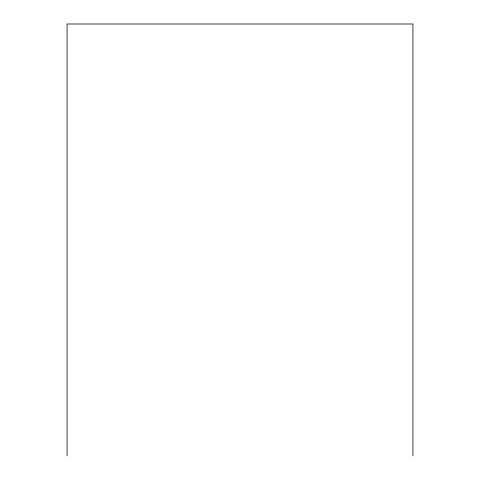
<?xml version="1.0" encoding="UTF-8"?>
<svg xmlns="http://www.w3.org/2000/svg" width="480" height="480" viewBox="0 0 480 480"><rect width="100%" height="100%" fill="white"/><g stroke="black" fill="none" stroke-linecap="round" stroke-linejoin="round"><path stroke-width="0.72" d="M412.932 456L412.932 24L67.068 24L67.068 456"/></g></svg>
